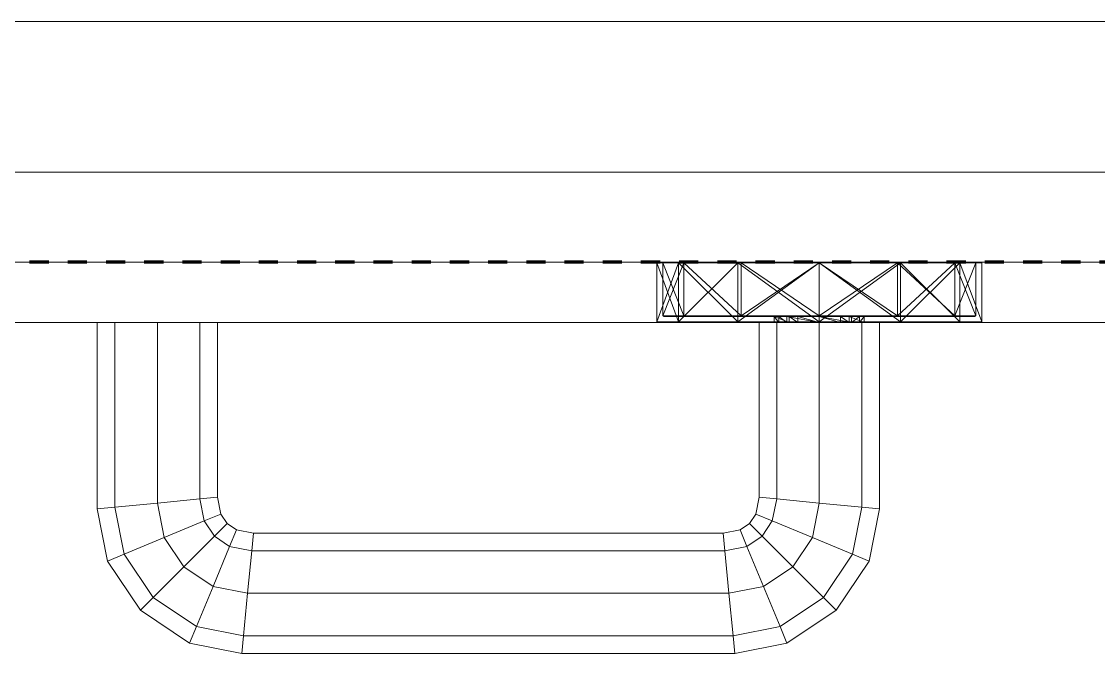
# Model space of a CAD drawing. Header units: millimetres. Extents: x -5300 to 98858, y -5196 to 93886.
# Drawn here: x 37329.4 to 37508.4, y 46270 to 46375 of the extents above; entities that cross this region are included whole.
import ezdxf

# ---------------------------------------------------------------- set-up
doc = ezdxf.new("R2010")
doc.units = ezdxf.units.MM
doc.linetypes.add('Штрих', pattern=[6.35, 3.175, -3.175])
doc.linetypes.add('Штрих_2_', pattern=[6.35, 3.175, -3.175])
for name, color, linetype, lineweight, true_color in [('_Разделитель помещений_', 4, 'Штрих', 70, 0x00ffff), ('Двери', 7, 'Continuous', 18, 0x7f7f7f), ('Стены', 7, 'Continuous', 18, 0x7f7f7f)]:
    doc.layers.add(name, color=color, linetype=linetype, lineweight=lineweight, true_color=true_color)

# ---------------------------------------------------------------- blocks, each defined once
blk = doc.blocks.new('СТВ_Перегородка_Кирпич 61120 - СТВ_Перегородка_Кирпич 2-242550-Подвал')
at = {"layer": 'Стены', "color": 254, "true_color": 0xd4d4d4}
blk.add_line((30200, 46350), (38750, 46350), dxfattribs=at)
blk = doc.blocks.new('СТВ_Перегородка_Кирпич 61120 - СТВ_Перегородка_Кирпич-242543-Подвал')
at = {"layer": 'Стены', "color": 254, "true_color": 0xd4d4d4}
for p, q in [((30185, 46350), (38750, 46350)), ((38750, 46350), (30185, 46350)), ((38635, 46350), (30185, 46350)), ((35750, 46350), (38750, 46350)), ((35750, 46350), (38750, 46350)), ((38750, 46350), (35750, 46350)), ((36800, 46350), (38500, 46350)), ((38500, 46350), (36800, 46350)), ((38500, 46350), (36800, 46350)), ((36800, 46350), (38500, 46350)), ((36800, 46350), (38500, 46350)), ((38500, 46350), (36800, 46350)), ((36800, 46350), (38500, 46350)), ((38500, 46350), (36800, 46350)), ((38750, 46335), (30185, 46335)), ((38635, 46335), (30185, 46335)), ((38750, 46335), (30185, 46335)), ((36800, 46335), (38500, 46335)), ((38500, 46335), (36800, 46335)), ((38500, 46335), (36800, 46335)), ((36800, 46335), (38500, 46335))]:
    blk.add_line(p, q, dxfattribs=at)
blk = doc.blocks.new('СТВ_Перегородка_Кирпич 61120 - СТВ_Перегородка_Кирпич 61120-242547-Подвал')
for name in ['СТВ_Перегородка_Кирпич 61120 - СТВ_Перегородка_Кирпич-242543-Подвал', 'СТВ_Перегородка_Кирпич 61120 - СТВ_Перегородка_Кирпич 2-242550-Подвал']:
    blk.add_blockref(name, (0, 0))
blk = doc.blocks.new('Дп-10 - Дп-10-242559-Подвал')
at = {"layer": 'Двери', "color": 254, "true_color": 0xd4d4d4}
for p, q in [((36888, 46375), (38412, 46375)), ((38412, 46375), (36888, 46375)), ((36888, 46375), (37512, 46375)), ((36888, 46375), (37512, 46375)), ((37512, 46375), (36888, 46375)), ((37512, 46375), (36888, 46375)), ((36900, 46375), (38400, 46375)), ((38400, 46375), (36900, 46375)), ((37438.62, 46375), (37435, 46375)), ((37435, 46375), (37438.62, 46375)), ((37448.5, 46375), (37435, 46375)), ((37438.7, 46375), (37435.1, 46375)), ((37435.1, 46375), (37438.7, 46375)), ((37439.4, 46375), (37435.1, 46375)), ((37435.9, 46375), (37435.1, 46375)), ((37435.1, 46375), (37439.4, 46375)), ((37439.4, 46375), (37435.9, 46375)), ((37435.9, 46375), (37439.4, 46375)), ((37448.5, 46375), (37438.62, 46375)), ((37438.62, 46375), (37448.5, 46375)), ((37448.5, 46375), (37438.62, 46375)), ((37448.55, 46375), (37438.7, 46375)), ((37448.55, 46375), (37438.7, 46375)), ((37448.95, 46375), (37438.7, 46375)), ((37439.4, 46375), (37438.7, 46375)), ((37448.95, 46375), (37438.7, 46375)), ((37439.4, 46375), (37438.7, 46375)), ((37448.95, 46375), (37439.4, 46375)), ((37448.95, 46375), (37439.4, 46375)), ((37462, 46375), (37448.5, 46375)), ((37448.5, 46375), (37462, 46375)), ((37448.5, 46375), (37448.5, 46375)), ((37448.5, 46375), (37475.5, 46375)), ((37448.5, 46375), (37475.5, 46375)), ((37448.5, 46375), (37475.5, 46375)), ((37462, 46375), (37448.55, 46375)), ((37462, 46375), (37448.55, 46375)), ((37448.95, 46375), (37448.55, 46375)), ((37448.95, 46375), (37448.55, 46375)), ((37462, 46375), (37448.95, 46375)), ((37462, 46375), (37448.95, 46375)), ((37462, 46375), (37448.95, 46375)), ((37462, 46375), (37448.95, 46375)), ((37475.05, 46375), (37462, 46375)), ((37475.45, 46375), (37462, 46375)), ((37475.05, 46375), (37462, 46375)), ((37475.45, 46375), (37462, 46375)), ((37475.05, 46375), (37462, 46375)), ((37462, 46375), (37462, 46375)), ((37475.05, 46375), (37462, 46375)), ((37462, 46375), (37462, 46375)), ((37462, 46375), (37475.5, 46375)), ((37462, 46375), (37475.5, 46375)), ((37475.05, 46375), (37484.6, 46375)), ((37484.6, 46375), (37475.05, 46375)), ((37475.05, 46375), (37485.3, 46375)), ((37475.05, 46375), (37475.45, 46375)), ((37485.3, 46375), (37475.05, 46375)), ((37475.05, 46375), (37475.45, 46375)), ((37485.3, 46375), (37475.45, 46375)), ((37485.3, 46375), (37475.45, 46375)), ((37475.5, 46375), (37485.38, 46375)), ((37485.38, 46375), (37475.5, 46375)), ((37475.5, 46375), (37475.5, 46375)), ((37485.38, 46375), (37475.5, 46375)), ((37489, 46375), (37475.5, 46375)), ((37484.6, 46375), (37488.1, 46375)), ((37488.1, 46375), (37484.6, 46375)), ((37484.6, 46375), (37485.3, 46375)), ((37484.6, 46375), (37488.9, 46375)), ((37488.9, 46375), (37484.6, 46375)), ((37484.6, 46375), (37485.3, 46375)), ((37485.3, 46375), (37488.9, 46375)), ((37488.9, 46375), (37485.3, 46375)), ((37485.38, 46375), (37489, 46375)), ((37489, 46375), (37485.38, 46375)), ((37488.1, 46375), (37488.9, 46375)), ((38510, 46335), (36790, 46335)), ((36790, 46335), (38510, 46335)), ((36800, 46335), (38500, 46335)), ((36800, 46335), (38500, 46335)), ((38412, 46335), (36888, 46335)), ((38412, 46335), (36888, 46335)), ((37512, 46335), (36888, 46335)), ((36888, 46335), (37512, 46335)), ((37512, 46335), (36888, 46335)), ((36888, 46335), (37512, 46335)), ((38410, 46335), (36890, 46335)), ((36890, 46335), (38410, 46335)), ((37438.62, 46335), (37435, 46335)), ((37435, 46335), (37438.62, 46335)), ((37435, 46335), (37448.5, 46335)), ((37438.7, 46335), (37435.1, 46335)), ((37435.1, 46335), (37438.7, 46335)), ((37439.4, 46335), (37435.1, 46335)), ((37435.9, 46335), (37435.1, 46335)), ((37435.1, 46335), (37439.4, 46335)), ((37439.4, 46335), (37435.9, 46335)), ((37435.9, 46335), (37439.4, 46335)), ((37448.5, 46335), (37438.62, 46335)), ((37438.62, 46335), (37448.5, 46335)), ((37438.62, 46335), (37448.5, 46335)), ((37448.55, 46335), (37438.7, 46335)), ((37448.55, 46335), (37438.7, 46335)), ((37448.95, 46335), (37438.7, 46335)), ((37439.4, 46335), (37438.7, 46335)), ((37448.95, 46335), (37438.7, 46335)), ((37438.7, 46335), (37439.4, 46335)), ((37448.95, 46335), (37439.4, 46335)), ((37448.95, 46335), (37439.4, 46335)), ((37462, 46335), (37448.5, 46335)), ((37462, 46335), (37448.5, 46335)), ((37475.5, 46335), (37448.5, 46335)), ((37475.5, 46335), (37448.5, 46335)), ((37475.5, 46335), (37448.5, 46335)), ((37448.5, 46335), (37448.5, 46335)), ((37462, 46335), (37448.55, 46335)), ((37462, 46335), (37448.55, 46335)), ((37448.95, 46335), (37448.55, 46335)), ((37448.55, 46335), (37448.95, 46335)), ((37462, 46335), (37448.95, 46335)), ((37462, 46335), (37448.95, 46335)), ((37462, 46335), (37448.95, 46335)), ((37462, 46335), (37448.95, 46335)), ((37475.05, 46335), (37462, 46335)), ((37475.45, 46335), (37462, 46335)), ((37475.45, 46335), (37462, 46335)), ((37475.05, 46335), (37462, 46335)), ((37475.05, 46335), (37462, 46335)), ((37462, 46335), (37462, 46335)), ((37475.05, 46335), (37462, 46335)), ((37462, 46335), (37462, 46335)), ((37462, 46335), (37475.5, 46335)), ((37475.5, 46335), (37462, 46335)), ((37475.05, 46335), (37484.6, 46335)), ((37484.6, 46335), (37475.05, 46335)), ((37475.05, 46335), (37475.45, 46335)), ((37475.05, 46335), (37485.3, 46335)), ((37485.3, 46335), (37475.05, 46335)), ((37475.45, 46335), (37475.05, 46335)), ((37475.45, 46335), (37485.3, 46335)), ((37485.3, 46335), (37475.45, 46335)), ((37475.5, 46335), (37485.38, 46335)), ((37485.38, 46335), (37475.5, 46335)), ((37475.5, 46335), (37489, 46335)), ((37475.5, 46335), (37485.38, 46335)), ((37475.5, 46335), (37475.5, 46335)), ((37484.6, 46335), (37488.1, 46335)), ((37488.1, 46335), (37484.6, 46335)), ((37485.3, 46335), (37484.6, 46335)), ((37484.6, 46335), (37488.9, 46335)), ((37488.9, 46335), (37484.6, 46335)), ((37485.3, 46335), (37484.6, 46335)), ((37485.3, 46335), (37488.9, 46335)), ((37488.9, 46335), (37485.3, 46335)), ((37485.38, 46335), (37489, 46335)), ((37489, 46335), (37485.38, 46335)), ((37488.9, 46335), (37488.1, 46335)), ((37438.62, 46334.9), (37435, 46334.9)), ((37438.62, 46334.9), (37435, 46334.9)), ((37435, 46334.9), (37435, 46325.1)), ((37438.62, 46334.9), (37435, 46325.1)), ((37438.62, 46325.1), (37435, 46334.9)), ((37438.62, 46334.9), (37435, 46334.9)), ((37435, 46334.9), (37438.62, 46334.9)), ((37435, 46334.9), (37435, 46325.1)), ((37438.62, 46334.9), (37435, 46325.1)), ((37435, 46334.9), (37438.62, 46325.1)), ((37439.48, 46334.9), (37436, 46334.9)), ((37436, 46334.9), (37439.48, 46334.9)), ((37436, 46326.1), (37436, 46334.9)), ((37439.48, 46326.1), (37436, 46334.9)), ((37436, 46326.1), (37439.48, 46334.9)), ((37448.5, 46334.9), (37438.62, 46334.9)), ((37448.5, 46334.9), (37438.62, 46334.9)), ((37448.5, 46334.9), (37438.62, 46325.1)), ((37448.5, 46325.1), (37438.62, 46334.9)), ((37438.62, 46334.9), (37438.62, 46325.1)), ((37438.62, 46325.1), (37438.62, 46334.9)), ((37448.5, 46334.9), (37438.62, 46334.9)), ((37438.62, 46334.9), (37448.5, 46334.9)), ((37448.5, 46334.9), (37438.62, 46325.1)), ((37438.62, 46334.9), (37438.62, 46325.1)), ((37438.62, 46334.9), (37438.62, 46325.1)), ((37438.62, 46334.9), (37448.5, 46325.1)), ((37449, 46334.9), (37439.48, 46334.9)), ((37449, 46334.9), (37439.48, 46334.9)), ((37449, 46326.1), (37439.48, 46334.9)), ((37439.48, 46326.1), (37439.48, 46334.9)), ((37449, 46326.1), (37439.48, 46334.9)), ((37439.48, 46334.9), (37439.48, 46326.1)), ((37462, 46334.9), (37448.5, 46334.9)), ((37462, 46334.9), (37448.5, 46334.9)), ((37462, 46334.9), (37448.5, 46325.1)), ((37462, 46325.1), (37448.5, 46334.9)), ((37448.5, 46334.9), (37448.5, 46325.1)), ((37448.5, 46325.1), (37448.5, 46334.9)), ((37462, 46334.9), (37448.5, 46334.9)), ((37448.5, 46334.9), (37462, 46334.9)), ((37462, 46325.1), (37448.5, 46334.9)), ((37448.5, 46334.9), (37448.5, 46325.1)), ((37448.5, 46334.9), (37448.5, 46325.1)), ((37448.5, 46334.9), (37462, 46325.1)), ((37462, 46334.9), (37449, 46334.9)), ((37462, 46334.9), (37449, 46334.9)), ((37462, 46326.1), (37449, 46334.9)), ((37449, 46326.1), (37449, 46334.9)), ((37462, 46334.9), (37449, 46326.1)), ((37449, 46334.9), (37449, 46326.1)), ((37475, 46334.9), (37462, 46334.9)), ((37475.5, 46334.9), (37462, 46334.9)), ((37475, 46334.9), (37462, 46334.9)), ((37475.5, 46334.9), (37462, 46334.9)), ((37475, 46334.9), (37462, 46326.1)), ((37462, 46326.1), (37462, 46334.9)), ((37475.5, 46325.1), (37462, 46334.9)), ((37462, 46334.9), (37462, 46325.1)), ((37475, 46326.1), (37462, 46334.9)), ((37462, 46334.9), (37462, 46326.1)), ((37475.5, 46334.9), (37462, 46325.1)), ((37462, 46325.1), (37462, 46334.9)), ((37475.5, 46334.9), (37462, 46334.9)), ((37462, 46334.9), (37475.5, 46334.9)), ((37475.5, 46334.9), (37462, 46325.1)), ((37462, 46334.9), (37462, 46325.1)), ((37462, 46334.9), (37462, 46325.1)), ((37462, 46325.1), (37475.5, 46334.9)), ((37475, 46334.9), (37484.52, 46334.9)), ((37484.52, 46334.9), (37475, 46334.9)), ((37475, 46326.1), (37475, 46334.9)), ((37475, 46334.9), (37484.52, 46326.1)), ((37484.52, 46334.9), (37475, 46326.1)), ((37475, 46334.9), (37475, 46326.1)), ((37475.5, 46334.9), (37485.38, 46334.9)), ((37475.5, 46334.9), (37485.38, 46334.9)), ((37475.5, 46334.9), (37475.5, 46325.1)), ((37475.5, 46325.1), (37485.38, 46334.9)), ((37475.5, 46334.9), (37475.5, 46325.1)), ((37475.5, 46334.9), (37485.38, 46325.1)), ((37475.5, 46334.9), (37485.38, 46334.9)), ((37475.5, 46334.9), (37485.38, 46334.9)), ((37475.5, 46325.1), (37475.5, 46334.9)), ((37475.5, 46334.9), (37485.38, 46325.1)), ((37475.5, 46334.9), (37475.5, 46325.1)), ((37475.5, 46334.9), (37485.38, 46325.1)), ((37484.52, 46334.9), (37488, 46334.9)), ((37488, 46334.9), (37484.52, 46334.9)), ((37484.52, 46334.9), (37484.52, 46326.1)), ((37484.52, 46334.9), (37488, 46326.1)), ((37488, 46334.9), (37484.52, 46326.1)), ((37484.52, 46334.9), (37484.52, 46326.1)), ((37485.38, 46334.9), (37489, 46334.9)), ((37485.38, 46334.9), (37489, 46334.9)), ((37485.38, 46325.1), (37485.38, 46334.9)), ((37485.38, 46334.9), (37489, 46325.1)), ((37485.38, 46334.9), (37485.38, 46325.1)), ((37485.38, 46334.9), (37489, 46325.1)), ((37485.38, 46334.9), (37489, 46334.9)), ((37489, 46334.9), (37485.38, 46334.9)), ((37485.38, 46325.1), (37485.38, 46334.9)), ((37485.38, 46334.9), (37489, 46325.1)), ((37489, 46325.1), (37485.38, 46334.9)), ((37485.38, 46334.9), (37485.38, 46325.1)), ((37488, 46334.9), (37488, 46326.1)), ((37489, 46334.9), (37489, 46325.1)), ((37489, 46325.1), (37489, 46334.9)), ((37439.48, 46326.1), (37436, 46326.1)), ((37436, 46326.1), (37439.48, 46326.1)), ((37439.57, 46326), (37436.1, 46326)), ((37436.1, 46326), (37439.57, 46326)), ((37457, 46326), (37436.1, 46326)), ((37457, 46326), (37436.1, 46326)), ((37457, 46326), (37436.1, 46326)), ((37449, 46326.1), (37439.48, 46326.1)), ((37449, 46326.1), (37439.48, 46326.1)), ((37449.05, 46326), (37439.57, 46326)), ((37449.05, 46326), (37439.57, 46326)), ((37455.28, 46326), (37439.57, 46326)), ((37454.53, 46326), (37439.57, 46326)), ((37457, 46326), (37439.57, 46326)), ((37457, 46326), (37439.57, 46326)), ((37457, 46326), (37439.57, 46326)), ((37462, 46326.1), (37449, 46326.1)), ((37462, 46326.1), (37449, 46326.1)), ((37462, 46326), (37449.05, 46326)), ((37462, 46326), (37449.05, 46326)), ((37456.63, 46326), (37449.05, 46326)), ((37455.28, 46326), (37449.05, 46326)), ((37449.05, 46326), (37457, 46326)), ((37449.05, 46326), (37457, 46326)), ((37449.05, 46326), (37458.46, 46326)), ((37455.28, 46326), (37454.53, 46326)), ((37454.53, 46325), (37454.53, 46326)), ((37454.53, 46326), (37457, 46326)), ((37455.28, 46325), (37454.53, 46326)), ((37454.53, 46326), (37457, 46326)), ((37454.53, 46326), (37457, 46325)), ((37456.63, 46326), (37455.28, 46326)), ((37455.28, 46326), (37456.63, 46325)), ((37455.28, 46326), (37455.28, 46325)), ((37462, 46326), (37456.63, 46326)), ((37462, 46326), (37456.63, 46326)), ((37462, 46325), (37456.63, 46326)), ((37456.63, 46326), (37456.63, 46325)), ((37457, 46326), (37457, 46325)), ((37457, 46326), (37458.46, 46326)), ((37457, 46326), (37457, 46325)), ((37457, 46326), (37457, 46326)), ((37457, 46326), (37457, 46325)), ((37457, 46326), (37457, 46325)), ((37457, 46326), (37457, 46326)), ((37457, 46326), (37457, 46326)), ((37457, 46326), (37457, 46325)), ((37457, 46326), (37457, 46325)), ((37457, 46326), (37457, 46325)), ((37457, 46326), (37457, 46326)), ((37457, 46326), (37458.46, 46325)), ((37457, 46325), (37457, 46326)), ((37457, 46325), (37457, 46326)), ((37457, 46325), (37457, 46326)), ((37457, 46325), (37457, 46326)), ((37457, 46326), (37457, 46326)), ((37462, 46326), (37458.46, 46326)), ((37462, 46326), (37458.46, 46326)), ((37462, 46325), (37458.46, 46326)), ((37458.46, 46326), (37458.46, 46325)), ((37475, 46326.1), (37462, 46326.1)), ((37475, 46326.1), (37462, 46326.1)), ((37474.95, 46326), (37462, 46326)), ((37474.95, 46326), (37462, 46326)), ((37467.38, 46326), (37462, 46326)), ((37462, 46326), (37465.54, 46326)), ((37467.38, 46325), (37462, 46326)), ((37467.38, 46326), (37462, 46326)), ((37462, 46326), (37462, 46326)), ((37462, 46326), (37462, 46325)), ((37462, 46326), (37462, 46326)), ((37462, 46326), (37465.54, 46326)), ((37462, 46326), (37465.54, 46325)), ((37462, 46326), (37462, 46325)), ((37467, 46326), (37465.54, 46326)), ((37467, 46325), (37465.54, 46326)), ((37474.95, 46326), (37465.54, 46326)), ((37465.54, 46326), (37465.54, 46325)), ((37469.47, 46326), (37467, 46326)), ((37467, 46326), (37467, 46325)), ((37467, 46326), (37467, 46325)), ((37469.47, 46326), (37467, 46326)), ((37484.43, 46326), (37467, 46326)), ((37467, 46326), (37467, 46326)), ((37467, 46326), (37467, 46326)), ((37467, 46326), (37487.9, 46326)), ((37467, 46326), (37467, 46325)), ((37467, 46326), (37467, 46325)), ((37467, 46326), (37469.47, 46325)), ((37467, 46326), (37467, 46325)), ((37467, 46326), (37487.9, 46326)), ((37467, 46326), (37467, 46326)), ((37467, 46326), (37467, 46325)), ((37467, 46326), (37467, 46325)), ((37487.9, 46326), (37467, 46326)), ((37467, 46326), (37467, 46326)), ((37467, 46326), (37467, 46325)), ((37467, 46326), (37467, 46325)), ((37467, 46326), (37484.43, 46326)), ((37467, 46326), (37467, 46326)), ((37467, 46326), (37467, 46325)), ((37467, 46326), (37484.43, 46326)), ((37467, 46326), (37474.95, 46326)), ((37467, 46326), (37467, 46325)), ((37467, 46326), (37474.95, 46326)), ((37468.72, 46326), (37467.38, 46326)), ((37468.72, 46326), (37467.38, 46325)), ((37474.95, 46326), (37467.38, 46326)), ((37467.38, 46325), (37467.38, 46326)), ((37469.47, 46326), (37468.72, 46326)), ((37469.47, 46326), (37468.72, 46325)), ((37468.72, 46326), (37474.95, 46326)), ((37468.72, 46326), (37484.43, 46326)), ((37468.72, 46326), (37468.72, 46325)), ((37469.47, 46326), (37469.47, 46325)), ((37469.47, 46326), (37484.43, 46326)), ((37474.95, 46326), (37484.43, 46326)), ((37484.43, 46326), (37474.95, 46326)), ((37475, 46326.1), (37484.52, 46326.1)), ((37484.52, 46326.1), (37475, 46326.1)), ((37484.43, 46326), (37487.9, 46326)), ((37487.9, 46326), (37484.43, 46326)), ((37484.52, 46326.1), (37488, 46326.1)), ((37488, 46326.1), (37484.52, 46326.1)), ((36790, 46325), (38510, 46325)), ((38510, 46325), (36790, 46325)), ((38410, 46325), (36890, 46325)), ((36890, 46325), (38410, 46325)), ((37342, 46294.02), (37342, 46325)), ((37342, 46325), (37344.93, 46325)), ((37344.93, 46325), (37342, 46325)), ((37342, 46325), (37342, 46294.02)), ((37342, 46325), (37344.93, 46325)), ((37344.93, 46325), (37342, 46325)), ((37344.93, 46325), (37344.93, 46294.3)), ((37344.93, 46294.3), (37344.93, 46325)), ((37344.93, 46325), (37352, 46325)), ((37352, 46325), (37344.93, 46325)), ((37344.93, 46294.3), (37344.93, 46325)), ((37344.93, 46325), (37352, 46325)), ((37352, 46325), (37344.93, 46325)), ((37344.93, 46325), (37344.93, 46294.3)), ((37352, 46325), (37359.07, 46325)), ((37359.07, 46325), (37352, 46325)), ((37352, 46325), (37352, 46295)), ((37352, 46295), (37352, 46325)), ((37359.07, 46325), (37352, 46325)), ((37352, 46325), (37352, 46295)), ((37352, 46295), (37352, 46325)), ((37352, 46325), (37359.07, 46325)), ((37359.07, 46325), (37362, 46325)), ((37362, 46325), (37359.07, 46325)), ((37359.07, 46295.7), (37359.07, 46325)), ((37362, 46325), (37359.07, 46325)), ((37359.07, 46325), (37359.07, 46295.7)), ((37359.07, 46295.7), (37359.07, 46325)), ((37359.07, 46325), (37362, 46325)), ((37359.07, 46325), (37359.07, 46295.7)), ((37362, 46295.98), (37362, 46325)), ((37362, 46325), (37362, 46295.98)), ((37438.62, 46325.1), (37435, 46325.1)), ((37438.62, 46325.1), (37435, 46325.1)), ((37438.62, 46325.1), (37435, 46325.1)), ((37435, 46325.1), (37438.62, 46325.1)), ((37438.62, 46325), (37435, 46325)), ((37435, 46325), (37438.62, 46325)), ((37448.5, 46325), (37435, 46325)), ((37438.7, 46325), (37435.1, 46325)), ((37438.7, 46325), (37435.1, 46325)), ((37457, 46325), (37435.1, 46325)), ((37457, 46325), (37435.1, 46325)), ((37457, 46325), (37435.1, 46325)), ((37448.5, 46325.1), (37438.62, 46325.1)), ((37448.5, 46325.1), (37438.62, 46325.1)), ((37448.5, 46325.1), (37438.62, 46325.1)), ((37438.62, 46325.1), (37448.5, 46325.1)), ((37448.5, 46325), (37438.62, 46325)), ((37438.62, 46325), (37448.5, 46325)), ((37448.5, 46325), (37438.62, 46325)), ((37448.55, 46325), (37438.7, 46325)), ((37448.55, 46325), (37438.7, 46325)), ((37455.28, 46325), (37438.7, 46325)), ((37454.53, 46325), (37438.7, 46325)), ((37457, 46325), (37438.7, 46325)), ((37438.7, 46325), (37457, 46325)), ((37457, 46325), (37438.7, 46325)), ((37462, 46325.1), (37448.5, 46325.1)), ((37462, 46325.1), (37448.5, 46325.1)), ((37462, 46325.1), (37448.5, 46325.1)), ((37448.5, 46325.1), (37462, 46325.1)), ((37462, 46325), (37448.5, 46325)), ((37448.5, 46325), (37462, 46325)), ((37448.5, 46325), (37448.5, 46325)), ((37448.5, 46325), (37475.5, 46325)), ((37448.5, 46325), (37475.5, 46325)), ((37448.5, 46325), (37475.5, 46325)), ((37462, 46325), (37448.55, 46325)), ((37462, 46325), (37448.55, 46325)), ((37456.63, 46325), (37448.55, 46325)), ((37448.55, 46325), (37455.28, 46325)), ((37448.55, 46325), (37458.46, 46325)), ((37448.55, 46325), (37457, 46325)), ((37448.55, 46325), (37457, 46325)), ((37452, 46295.98), (37452, 46325)), ((37452, 46325), (37454.93, 46325)), ((37452, 46325), (37452, 46295.98)), ((37454.93, 46325), (37452, 46325)), ((37455.28, 46325), (37454.53, 46325)), ((37454.53, 46325), (37457, 46325)), ((37454.53, 46325), (37457, 46325)), ((37454.93, 46295.7), (37454.93, 46325)), ((37454.93, 46325), (37462, 46325)), ((37454.93, 46325), (37454.93, 46295.7)), ((37462, 46325), (37454.93, 46325)), ((37454.93, 46325), (37454.93, 46295.7)), ((37454.93, 46295.7), (37454.93, 46325)), ((37456.63, 46325), (37455.28, 46325)), ((37462, 46325), (37456.63, 46325)), ((37462, 46325), (37456.63, 46325)), ((37458.46, 46325), (37457, 46325)), ((37457, 46325), (37457, 46325)), ((37457, 46325), (37457, 46325)), ((37457, 46325), (37457, 46325)), ((37457, 46325), (37457, 46325)), ((37457, 46325), (37457, 46325)), ((37462, 46325), (37458.46, 46325)), ((37462, 46325), (37458.46, 46325)), ((37475.5, 46325.1), (37462, 46325.1)), ((37475.5, 46325.1), (37462, 46325.1)), ((37475.5, 46325.1), (37462, 46325.1)), ((37462, 46325.1), (37475.5, 46325.1)), ((37475.45, 46325), (37462, 46325)), ((37462, 46325), (37475.45, 46325)), ((37467.38, 46325), (37462, 46325)), ((37465.54, 46325), (37462, 46325)), ((37467.38, 46325), (37462, 46325)), ((37462, 46325), (37462, 46325)), ((37465.54, 46325), (37462, 46325)), ((37462, 46325), (37462, 46325)), ((37462, 46325), (37475.5, 46325)), ((37462, 46325), (37475.5, 46325)), ((37462, 46295), (37462, 46325)), ((37462, 46325), (37469.07, 46325)), ((37462, 46325), (37462, 46295)), ((37469.07, 46325), (37462, 46325)), ((37462, 46325), (37462, 46295)), ((37462, 46295), (37462, 46325)), ((37467, 46325), (37465.54, 46325)), ((37465.54, 46325), (37475.45, 46325)), ((37469.47, 46325), (37467, 46325)), ((37469.47, 46325), (37467, 46325)), ((37467, 46325), (37467, 46325)), ((37467, 46325), (37475.45, 46325)), ((37467, 46325), (37467, 46325)), ((37467, 46325), (37475.45, 46325)), ((37467, 46325), (37485.3, 46325)), ((37467, 46325), (37467, 46325)), ((37467, 46325), (37485.3, 46325)), ((37467, 46325), (37488.9, 46325)), ((37467, 46325), (37467, 46325)), ((37467, 46325), (37488.9, 46325)), ((37467, 46325), (37467, 46325)), ((37467, 46325), (37485.3, 46325)), ((37467, 46325), (37488.9, 46325)), ((37468.72, 46325), (37467.38, 46325)), ((37467.38, 46325), (37475.45, 46325)), ((37469.47, 46325), (37468.72, 46325)), ((37468.72, 46325), (37485.3, 46325)), ((37468.72, 46325), (37475.45, 46325)), ((37469.07, 46294.3), (37469.07, 46325)), ((37469.07, 46325), (37472, 46325)), ((37469.07, 46325), (37469.07, 46294.3)), ((37472, 46325), (37469.07, 46325)), ((37469.07, 46325), (37469.07, 46294.3)), ((37469.07, 46294.3), (37469.07, 46325)), ((37469.47, 46325), (37485.3, 46325)), ((37472, 46325), (37472, 46294.02)), ((37472, 46294.02), (37472, 46325)), ((37485.3, 46325), (37475.45, 46325)), ((37475.45, 46325), (37485.3, 46325)), ((37475.5, 46325.1), (37485.38, 46325.1)), ((37475.5, 46325.1), (37485.38, 46325.1)), ((37475.5, 46325.1), (37485.38, 46325.1)), ((37475.5, 46325.1), (37485.38, 46325.1)), ((37475.5, 46325), (37485.38, 46325)), ((37485.38, 46325), (37475.5, 46325)), ((37475.5, 46325), (37475.5, 46325)), ((37485.38, 46325), (37475.5, 46325)), ((37489, 46325), (37475.5, 46325)), ((37485.3, 46325), (37488.9, 46325)), ((37485.3, 46325), (37488.9, 46325)), ((37485.38, 46325.1), (37489, 46325.1)), ((37485.38, 46325.1), (37489, 46325.1)), ((37485.38, 46325.1), (37489, 46325.1)), ((37489, 46325.1), (37485.38, 46325.1)), ((37485.38, 46325), (37489, 46325)), ((37489, 46325), (37485.38, 46325)), ((37352, 46295), (37359.07, 46295.7)), ((37359.07, 46295.7), (37352, 46295)), ((37352, 46295), (37359.07, 46295.7)), ((37359.07, 46295.7), (37352, 46295)), ((37359.07, 46295.7), (37362, 46295.98)), ((37362, 46295.98), (37359.07, 46295.7)), ((37359.07, 46295.7), (37362, 46295.98)), ((37362, 46295.98), (37359.07, 46295.7)), ((37359.07, 46295.7), (37359.8, 46292.02)), ((37359.8, 46292.02), (37359.07, 46295.7)), ((37359.8, 46292.02), (37359.07, 46295.7)), ((37359.07, 46295.7), (37359.8, 46292.02)), ((37362, 46295.98), (37362.56, 46293.16)), ((37362.56, 46293.16), (37362, 46295.98)), ((37451.44, 46293.16), (37452, 46295.98)), ((37452, 46295.98), (37451.44, 46293.16)), ((37454.93, 46295.7), (37452, 46295.98)), ((37452, 46295.98), (37454.93, 46295.7)), ((37452, 46295.98), (37454.93, 46295.7)), ((37454.93, 46295.7), (37452, 46295.98)), ((37454.2, 46292.02), (37454.93, 46295.7)), ((37454.93, 46295.7), (37454.2, 46292.02)), ((37454.93, 46295.7), (37454.2, 46292.02)), ((37454.2, 46292.02), (37454.93, 46295.7)), ((37462, 46295), (37454.93, 46295.7)), ((37454.93, 46295.7), (37462, 46295)), ((37454.93, 46295.7), (37462, 46295)), ((37462, 46295), (37454.93, 46295.7)), ((37342, 46294.02), (37344.93, 46294.3)), ((37344.93, 46294.3), (37342, 46294.02)), ((37344.93, 46294.3), (37342, 46294.02)), ((37342, 46294.02), (37344.93, 46294.3)), ((37343.72, 46285.36), (37342, 46294.02)), ((37342, 46294.02), (37343.72, 46285.36)), ((37344.93, 46294.3), (37352, 46295)), ((37352, 46295), (37344.93, 46294.3)), ((37352, 46295), (37344.93, 46294.3)), ((37344.93, 46294.3), (37352, 46295)), ((37344.93, 46294.3), (37346.48, 46286.5)), ((37346.48, 46286.5), (37344.93, 46294.3)), ((37346.48, 46286.5), (37344.93, 46294.3)), ((37344.93, 46294.3), (37346.48, 46286.5)), ((37352, 46295), (37353.14, 46289.26)), ((37353.14, 46289.26), (37352, 46295)), ((37353.14, 46289.26), (37352, 46295)), ((37352, 46295), (37353.14, 46289.26)), ((37460.86, 46289.26), (37462, 46295)), ((37462, 46295), (37460.86, 46289.26)), ((37462, 46295), (37460.86, 46289.26)), ((37460.86, 46289.26), (37462, 46295)), ((37469.07, 46294.3), (37462, 46295)), ((37462, 46295), (37469.07, 46294.3)), ((37462, 46295), (37469.07, 46294.3)), ((37469.07, 46294.3), (37462, 46295)), ((37467.52, 46286.5), (37469.07, 46294.3)), ((37469.07, 46294.3), (37467.52, 46286.5)), ((37469.07, 46294.3), (37467.52, 46286.5)), ((37467.52, 46286.5), (37469.07, 46294.3)), ((37472, 46294.02), (37469.07, 46294.3)), ((37469.07, 46294.3), (37472, 46294.02)), ((37469.07, 46294.3), (37472, 46294.02)), ((37472, 46294.02), (37469.07, 46294.3)), ((37472, 46294.02), (37470.28, 46285.36)), ((37470.28, 46285.36), (37472, 46294.02)), ((37353.14, 46289.26), (37359.8, 46292.02)), ((37359.8, 46292.02), (37353.14, 46289.26)), ((37359.8, 46292.02), (37353.14, 46289.26)), ((37353.14, 46289.26), (37359.8, 46292.02)), ((37359.8, 46292.02), (37362.56, 46293.16)), ((37362.56, 46293.16), (37359.8, 46292.02)), ((37362.56, 46293.16), (37359.8, 46292.02)), ((37359.8, 46292.02), (37362.56, 46293.16)), ((37359.8, 46292.02), (37361.49, 46289.49)), ((37361.49, 46289.49), (37359.8, 46292.02)), ((37361.49, 46289.49), (37359.8, 46292.02)), ((37359.8, 46292.02), (37361.49, 46289.49)), ((37362.56, 46293.16), (37363.6, 46291.6)), ((37363.6, 46291.6), (37362.56, 46293.16)), ((37450.4, 46291.6), (37451.44, 46293.16)), ((37451.44, 46293.16), (37450.4, 46291.6)), ((37454.2, 46292.02), (37451.44, 46293.16)), ((37451.44, 46293.16), (37454.2, 46292.02)), ((37451.44, 46293.16), (37454.2, 46292.02)), ((37454.2, 46292.02), (37451.44, 46293.16)), ((37452.51, 46289.49), (37454.2, 46292.02)), ((37454.2, 46292.02), (37452.51, 46289.49)), ((37454.2, 46292.02), (37452.51, 46289.49)), ((37452.51, 46289.49), (37454.2, 46292.02)), ((37460.86, 46289.26), (37454.2, 46292.02)), ((37454.2, 46292.02), (37460.86, 46289.26)), ((37454.2, 46292.02), (37460.86, 46289.26)), ((37460.86, 46289.26), (37454.2, 46292.02)), ((37361.49, 46289.49), (37363.6, 46291.6)), ((37363.6, 46291.6), (37361.49, 46289.49)), ((37363.6, 46291.6), (37361.49, 46289.49)), ((37361.49, 46289.49), (37363.6, 46291.6)), ((37363.6, 46291.6), (37365.16, 46290.56)), ((37365.16, 46290.56), (37363.6, 46291.6)), ((37364.02, 46287.8), (37365.16, 46290.56)), ((37365.16, 46290.56), (37364.02, 46287.8)), ((37365.16, 46290.56), (37364.02, 46287.8)), ((37364.02, 46287.8), (37365.16, 46290.56)), ((37365.16, 46290.56), (37367.98, 46290)), ((37367.98, 46290), (37365.16, 46290.56)), ((37446.02, 46290), (37448.84, 46290.56)), ((37448.84, 46290.56), (37446.02, 46290)), ((37448.84, 46290.56), (37450.4, 46291.6)), ((37450.4, 46291.6), (37448.84, 46290.56)), ((37449.98, 46287.8), (37448.84, 46290.56)), ((37448.84, 46290.56), (37449.98, 46287.8)), ((37448.84, 46290.56), (37449.98, 46287.8)), ((37449.98, 46287.8), (37448.84, 46290.56)), ((37452.51, 46289.49), (37450.4, 46291.6)), ((37450.4, 46291.6), (37452.51, 46289.49)), ((37450.4, 46291.6), (37452.51, 46289.49)), ((37452.51, 46289.49), (37450.4, 46291.6)), ((37346.48, 46286.5), (37353.14, 46289.26)), ((37353.14, 46289.26), (37346.48, 46286.5)), ((37353.14, 46289.26), (37346.48, 46286.5)), ((37346.48, 46286.5), (37353.14, 46289.26)), ((37353.14, 46289.26), (37356.39, 46284.39)), ((37356.39, 46284.39), (37353.14, 46289.26)), ((37356.39, 46284.39), (37353.14, 46289.26)), ((37353.14, 46289.26), (37356.39, 46284.39)), ((37356.39, 46284.39), (37361.49, 46289.49)), ((37361.49, 46289.49), (37356.39, 46284.39)), ((37361.49, 46289.49), (37356.39, 46284.39)), ((37356.39, 46284.39), (37361.49, 46289.49)), ((37361.49, 46289.49), (37364.02, 46287.8)), ((37364.02, 46287.8), (37361.49, 46289.49)), ((37364.02, 46287.8), (37361.49, 46289.49)), ((37361.49, 46289.49), (37364.02, 46287.8)), ((37367.7, 46287.07), (37367.98, 46290)), ((37367.98, 46290), (37367.7, 46287.07)), ((37367.98, 46290), (37367.7, 46287.07)), ((37367.7, 46287.07), (37367.98, 46290)), ((37367.98, 46290), (37446.02, 46290)), ((37446.02, 46290), (37367.98, 46290)), ((37446.3, 46287.07), (37446.02, 46290)), ((37446.02, 46290), (37446.3, 46287.07)), ((37446.02, 46290), (37446.3, 46287.07)), ((37446.3, 46287.07), (37446.02, 46290)), ((37449.98, 46287.8), (37452.51, 46289.49)), ((37452.51, 46289.49), (37449.98, 46287.8)), ((37452.51, 46289.49), (37449.98, 46287.8)), ((37449.98, 46287.8), (37452.51, 46289.49)), ((37457.61, 46284.39), (37452.51, 46289.49)), ((37452.51, 46289.49), (37457.61, 46284.39)), ((37452.51, 46289.49), (37457.61, 46284.39)), ((37457.61, 46284.39), (37452.51, 46289.49)), ((37457.61, 46284.39), (37460.86, 46289.26)), ((37460.86, 46289.26), (37457.61, 46284.39)), ((37460.86, 46289.26), (37457.61, 46284.39)), ((37457.61, 46284.39), (37460.86, 46289.26)), ((37467.52, 46286.5), (37460.86, 46289.26)), ((37460.86, 46289.26), (37467.52, 46286.5)), ((37460.86, 46289.26), (37467.52, 46286.5)), ((37467.52, 46286.5), (37460.86, 46289.26)), ((37361.26, 46281.14), (37364.02, 46287.8)), ((37364.02, 46287.8), (37361.26, 46281.14)), ((37364.02, 46287.8), (37361.26, 46281.14)), ((37361.26, 46281.14), (37364.02, 46287.8)), ((37364.02, 46287.8), (37367.7, 46287.07)), ((37367.7, 46287.07), (37364.02, 46287.8)), ((37367.7, 46287.07), (37364.02, 46287.8)), ((37364.02, 46287.8), (37367.7, 46287.07)), ((37367, 46280), (37367.7, 46287.07)), ((37367.7, 46287.07), (37367, 46280)), ((37367.7, 46287.07), (37367, 46280)), ((37367, 46280), (37367.7, 46287.07)), ((37367.7, 46287.07), (37446.3, 46287.07)), ((37446.3, 46287.07), (37367.7, 46287.07)), ((37446.3, 46287.07), (37367.7, 46287.07)), ((37367.7, 46287.07), (37446.3, 46287.07)), ((37446.3, 46287.07), (37449.98, 46287.8)), ((37449.98, 46287.8), (37446.3, 46287.07)), ((37449.98, 46287.8), (37446.3, 46287.07)), ((37446.3, 46287.07), (37449.98, 46287.8)), ((37447, 46280), (37446.3, 46287.07)), ((37446.3, 46287.07), (37447, 46280)), ((37446.3, 46287.07), (37447, 46280)), ((37447, 46280), (37446.3, 46287.07)), ((37452.74, 46281.14), (37449.98, 46287.8)), ((37449.98, 46287.8), (37452.74, 46281.14)), ((37449.98, 46287.8), (37452.74, 46281.14)), ((37452.74, 46281.14), (37449.98, 46287.8)), ((37343.72, 46285.36), (37346.48, 46286.5)), ((37346.48, 46286.5), (37343.72, 46285.36)), ((37346.48, 46286.5), (37343.72, 46285.36)), ((37343.72, 46285.36), (37346.48, 46286.5)), ((37349.18, 46277.18), (37343.72, 46285.36)), ((37343.72, 46285.36), (37349.18, 46277.18)), ((37346.48, 46286.5), (37351.3, 46279.3)), ((37351.3, 46279.3), (37346.48, 46286.5)), ((37351.3, 46279.3), (37346.48, 46286.5)), ((37346.48, 46286.5), (37351.3, 46279.3)), ((37462.7, 46279.3), (37467.52, 46286.5)), ((37467.52, 46286.5), (37462.7, 46279.3)), ((37467.52, 46286.5), (37462.7, 46279.3)), ((37462.7, 46279.3), (37467.52, 46286.5)), ((37470.28, 46285.36), (37464.82, 46277.18)), ((37464.82, 46277.18), (37470.28, 46285.36)), ((37470.28, 46285.36), (37467.52, 46286.5)), ((37467.52, 46286.5), (37470.28, 46285.36)), ((37467.52, 46286.5), (37470.28, 46285.36)), ((37470.28, 46285.36), (37467.52, 46286.5)), ((37351.3, 46279.3), (37356.39, 46284.39)), ((37356.39, 46284.39), (37351.3, 46279.3)), ((37356.39, 46284.39), (37351.3, 46279.3)), ((37351.3, 46279.3), (37356.39, 46284.39)), ((37356.39, 46284.39), (37361.26, 46281.14)), ((37361.26, 46281.14), (37356.39, 46284.39)), ((37361.26, 46281.14), (37356.39, 46284.39)), ((37356.39, 46284.39), (37361.26, 46281.14)), ((37452.74, 46281.14), (37457.61, 46284.39)), ((37457.61, 46284.39), (37452.74, 46281.14)), ((37457.61, 46284.39), (37452.74, 46281.14)), ((37452.74, 46281.14), (37457.61, 46284.39)), ((37462.7, 46279.3), (37457.61, 46284.39)), ((37457.61, 46284.39), (37462.7, 46279.3)), ((37457.61, 46284.39), (37462.7, 46279.3)), ((37462.7, 46279.3), (37457.61, 46284.39)), ((37358.5, 46274.48), (37361.26, 46281.14)), ((37361.26, 46281.14), (37358.5, 46274.48)), ((37361.26, 46281.14), (37358.5, 46274.48)), ((37358.5, 46274.48), (37361.26, 46281.14)), ((37361.26, 46281.14), (37367, 46280)), ((37367, 46280), (37361.26, 46281.14)), ((37367, 46280), (37361.26, 46281.14)), ((37361.26, 46281.14), (37367, 46280)), ((37366.3, 46272.93), (37367, 46280)), ((37367, 46280), (37366.3, 46272.93)), ((37367, 46280), (37366.3, 46272.93)), ((37366.3, 46272.93), (37367, 46280)), ((37367, 46280), (37447, 46280)), ((37447, 46280), (37367, 46280)), ((37447, 46280), (37367, 46280)), ((37367, 46280), (37447, 46280)), ((37447, 46280), (37452.74, 46281.14)), ((37452.74, 46281.14), (37447, 46280)), ((37452.74, 46281.14), (37447, 46280)), ((37447, 46280), (37452.74, 46281.14)), ((37447.7, 46272.93), (37447, 46280)), ((37447, 46280), (37447.7, 46272.93)), ((37447, 46280), (37447.7, 46272.93)), ((37447.7, 46272.93), (37447, 46280)), ((37455.5, 46274.48), (37452.74, 46281.14)), ((37452.74, 46281.14), (37455.5, 46274.48)), ((37452.74, 46281.14), (37455.5, 46274.48)), ((37455.5, 46274.48), (37452.74, 46281.14)), ((37349.18, 46277.18), (37351.3, 46279.3)), ((37351.3, 46279.3), (37349.18, 46277.18)), ((37351.3, 46279.3), (37349.18, 46277.18)), ((37349.18, 46277.18), (37351.3, 46279.3)), ((37351.3, 46279.3), (37358.5, 46274.48)), ((37358.5, 46274.48), (37351.3, 46279.3)), ((37358.5, 46274.48), (37351.3, 46279.3)), ((37351.3, 46279.3), (37358.5, 46274.48)), ((37455.5, 46274.48), (37462.7, 46279.3)), ((37462.7, 46279.3), (37455.5, 46274.48)), ((37462.7, 46279.3), (37455.5, 46274.48)), ((37455.5, 46274.48), (37462.7, 46279.3)), ((37464.82, 46277.18), (37462.7, 46279.3)), ((37462.7, 46279.3), (37464.82, 46277.18)), ((37462.7, 46279.3), (37464.82, 46277.18)), ((37464.82, 46277.18), (37462.7, 46279.3)), ((37357.36, 46271.72), (37349.18, 46277.18)), ((37349.18, 46277.18), (37357.36, 46271.72)), ((37464.82, 46277.18), (37456.64, 46271.72)), ((37456.64, 46271.72), (37464.82, 46277.18)), ((37357.36, 46271.72), (37358.5, 46274.48)), ((37358.5, 46274.48), (37357.36, 46271.72)), ((37358.5, 46274.48), (37357.36, 46271.72)), ((37357.36, 46271.72), (37358.5, 46274.48)), ((37358.5, 46274.48), (37366.3, 46272.93)), ((37366.3, 46272.93), (37358.5, 46274.48)), ((37366.3, 46272.93), (37358.5, 46274.48)), ((37358.5, 46274.48), (37366.3, 46272.93)), ((37447.7, 46272.93), (37455.5, 46274.48)), ((37455.5, 46274.48), (37447.7, 46272.93)), ((37455.5, 46274.48), (37447.7, 46272.93)), ((37447.7, 46272.93), (37455.5, 46274.48)), ((37456.64, 46271.72), (37455.5, 46274.48)), ((37455.5, 46274.48), (37456.64, 46271.72)), ((37455.5, 46274.48), (37456.64, 46271.72)), ((37456.64, 46271.72), (37455.5, 46274.48)), ((37366.02, 46270), (37366.3, 46272.93)), ((37366.3, 46272.93), (37366.02, 46270)), ((37366.3, 46272.93), (37366.02, 46270)), ((37366.02, 46270), (37366.3, 46272.93)), ((37366.3, 46272.93), (37447.7, 46272.93)), ((37447.7, 46272.93), (37366.3, 46272.93)), ((37447.7, 46272.93), (37366.3, 46272.93)), ((37366.3, 46272.93), (37447.7, 46272.93)), ((37447.98, 46270), (37447.7, 46272.93)), ((37447.7, 46272.93), (37447.98, 46270)), ((37447.7, 46272.93), (37447.98, 46270)), ((37447.98, 46270), (37447.7, 46272.93)), ((37366.02, 46270), (37357.36, 46271.72)), ((37357.36, 46271.72), (37366.02, 46270)), ((37456.64, 46271.72), (37447.98, 46270)), ((37447.98, 46270), (37456.64, 46271.72)), ((37447.98, 46270), (37366.02, 46270)), ((37366.02, 46270), (37447.98, 46270))]:
    blk.add_line(p, q, dxfattribs=at)
blk = doc.blocks.new('Дп-10 - Дп-10-242563-Подвал')
blk.add_blockref('Дп-10 - Дп-10-242559-Подвал', (0, 0))

msp = doc.modelspace()

# ---------------------------------------------------------------- linework, layer by layer
at = {"layer": '_Разделитель помещений_', "color": 131, "linetype": 'Штрих_2_', "true_color": 0xaaffff}
msp.add_line((38750, 46335), (30185, 46335), dxfattribs=at)

# ---------------------------------------------------------------- block references
at = {"layer": 'Двери', "color": 254, "true_color": 0xd4d4d4}
msp.add_blockref('Дп-10 - Дп-10-242563-Подвал', (0, 0), dxfattribs=at)
at = {"layer": 'Стены', "color": 254, "true_color": 0xd4d4d4}
msp.add_blockref('СТВ_Перегородка_Кирпич 61120 - СТВ_Перегородка_Кирпич 61120-242547-Подвал', (0, 0), dxfattribs=at)

doc.saveas('drawing.dxf')
